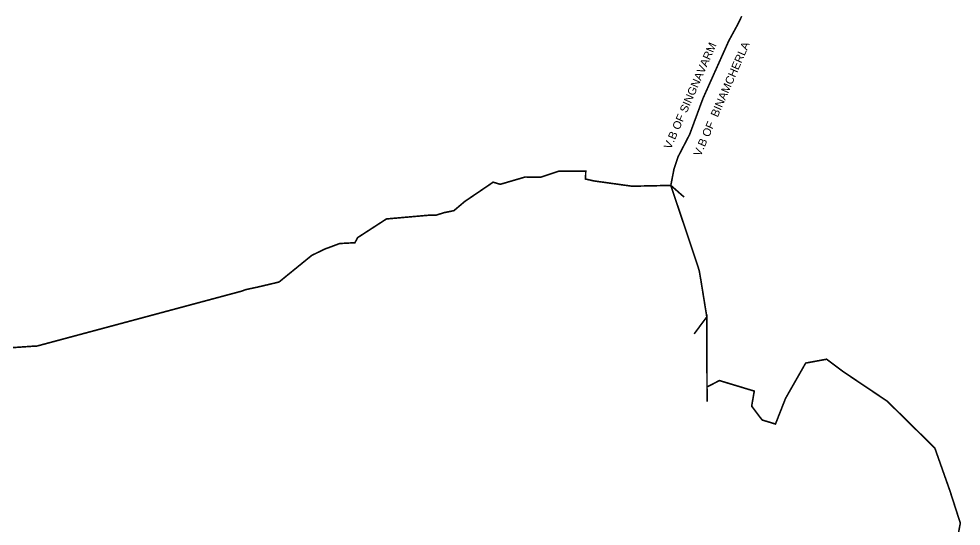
# Model space of a CAD drawing. Header units: inches. Extents: x 174104 to 230935, y 1583276 to 1631460.
# Drawn here: x 180822 to 184943, y 1611636 to 1613856 of the extents above; entities that cross this region are included whole.
import ezdxf
from ezdxf.enums import TextEntityAlignment as Align

# ---------------------------------------------------------------- set-up
doc = ezdxf.new("R2010")
doc.units = ezdxf.units.IN
doc.header["$LTSCALE"] = 15
doc.header["$MEASUREMENT"] = 0
doc.linetypes.add('HIDDEN2', pattern=[0.1875, 0.125, -0.0625])
doc.layers.add('VB', color=72, linetype='Continuous')
doc.layers.add('VILLAGE BOUNDRY', color=5, linetype='Continuous')
doc.styles.get("Standard").update_dxf_attribs({"font": 'arial.ttf'})

msp = doc.modelspace()

# ---------------------------------------------------------------- linework, layer by layer
at = {"layer": 'VILLAGE BOUNDRY', "linetype": 'HIDDEN2', "ltscale": 20, "const_width": 7}
for points in [[(183983.23142, 1613867.65536), (183963.86378, 1613828.2017), (183926.42619, 1613759.48097), (183813.58965, 1613507.73109), (183755.41214, 1613350.2549), (183704.27803, 1613251.51459), (183686.75724, 1613198.40539), (183672.97989, 1613127.01488), (183731.31146, 1613075.78461), (183672.97989, 1613127.01488), (183503.31849, 1613123.47673), (183335.68672, 1613146.78884), (183299.92733, 1613154.94235), (183300.84071, 1613189.51494), (183183.10479, 1613189.38259), (183103.32373, 1613162.75705), (183036.00012, 1613163.75563), (182927.09897, 1613131.8955), (182895.51788, 1613141.18856), (182873.84507, 1613126.00811), (182772.04014, 1613056.99712), (182724.24516, 1613016.50889), (182681.60908, 1613007.89601), (182644.57073, 1612996.24949), (182618.61999, 1612996.93373), (182429.19572, 1612980.25672), (182303.30425, 1612898.60867), (182291.38752, 1612876.24653), (182224.92242, 1612872.73615), (182159.02633, 1612848.27434), (182102.51866, 1612820.74662), (181959.38525, 1612704.20751), (181868.48382, 1612682.7201), (181812.09903, 1612670.64038), (181797.40849, 1612664.75829), (180900.2721, 1612423.96944), (180886.98714, 1612423.61693), (180762.57953, 1612415.04373)], [(184899.05776, 1611439.30868), (184939.14943, 1611649.31936), (184893.74933, 1611790.32777), (184827.63649, 1611977.70955), (184619.33502, 1612182.83307), (184427.11813, 1612311.99787), (184354.244, 1612366.48775), (184262.75707, 1612349.6274), (184174.72472, 1612195.16673), (184130.67848, 1612082.93101), (184072.45999, 1612100.43425), (184026.48409, 1612161.11491), (184037.95295, 1612227.02476), (183885.50262, 1612273.12329), (183831.22672, 1612245.1801), (183832.32282, 1612180.56374), (183831.22672, 1612245.1801), (183830.34065, 1612551.72802), (183775.20042, 1612477.46687), (183830.34065, 1612551.72802), (183805.2035, 1612707.52904), (183797.75854, 1612750.82269), (183791.91088, 1612771.38712), (183672.97989, 1613127.01488)]]:
    msp.add_lwpolyline(points, dxfattribs=at)

# ---------------------------------------------------------------- texts
at = {"layer": 'VB', "color": 1}
for s, p in [('V.B OF SINGNAVARM', (183656.52244, 1613289.16904)), ('V.B OF  BINAMCHERLA ', (183786.70572, 1613257.84309))]:
    msp.add_text(s, height=35, rotation=66.43183828, dxfattribs=at).set_placement(p, align=Align.MIDDLE_LEFT)

doc.saveas('drawing.dxf')
